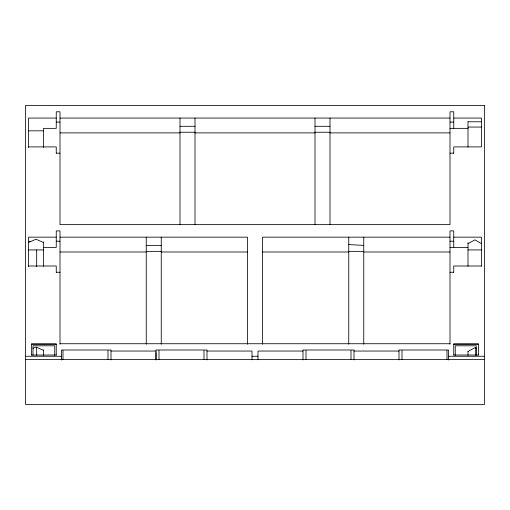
<?xml version="1.0" encoding="UTF-8"?>
<svg xmlns="http://www.w3.org/2000/svg" width="510" height="510" viewBox="0 0 510 510"><rect width="100%" height="100%" fill="white"/><g stroke="black" fill="none" stroke-linecap="round" stroke-linejoin="round"><path stroke-width="0.76" d="M155.996 352.518L155.964 359.805M468.001 243.659L474.918 239.859L481.497 243.659M468.001 351.479L474.918 347.68L476.251 348.445M28.503 242.518L36 239.222L43.503 242.518M32.997 348.362L36 347.042L43.503 350.338M56.253 118.065L28.503 118.065L28.503 147.505M60.002 118.065L449.998 118.065M453.747 118.065L481.497 118.065L481.497 146.899L453.747 146.899L453.747 153.236M468.001 121.769L481.497 121.769M56.253 122.088L60.002 122.088M449.998 122.088L453.747 122.088M179.998 126.301L194.998 126.301M315.001 126.301L330.002 126.301M468.001 127.066L481.497 127.066M449.998 128.361L468.001 128.361M28.503 130.828L43.503 130.828M179.998 132.249L194.998 132.249M315.001 132.249L330.002 132.249M60.002 132.887L179.998 132.887M194.998 132.887L315.001 132.887M330.002 132.887L449.998 132.887M28.503 146.899L56.253 146.899L56.253 153.236M56.253 153.166L60.002 153.166M449.998 153.166L453.747 153.166M56.253 237.163L28.503 237.163L28.503 266.577M60.002 237.163L247.503 237.163L247.503 344.237M449.998 237.163L262.497 237.163L262.497 344.237M453.747 237.163L481.497 237.163L481.497 266.296M56.253 241.192L60.002 241.192M449.998 241.192L453.747 241.192M28.503 241.555L30.689 241.555M146.249 245.399L161.249 245.399M43.503 247.458L56.253 247.458L56.253 230.896L60.002 230.896L60.002 344.237M449.998 247.458L468.001 247.458M28.503 249.932L43.503 249.932M468.001 249.932L481.497 249.932M146.249 251.347L161.249 251.347M348.751 251.347L363.751 251.347M60.002 251.991L146.249 251.991M161.249 251.991L247.503 251.991M262.497 251.991L348.751 251.991M363.751 251.991L449.998 251.991M28.503 266.003L56.253 266.003L56.253 272.334M481.497 266.003L453.747 266.003L453.747 272.334M56.253 272.27L60.002 272.27M449.998 272.27L453.747 272.27M60.002 343.734L449.998 343.734M31.499 344.556L56.253 344.556M453.747 344.556L478.501 344.556M111.001 351.046L156.003 351.046M207.003 351.046L251.997 351.046L251.997 359.831M302.997 351.046L258.003 351.046L258.003 359.831M353.997 351.046L398.998 351.046M31.499 355.017L56.253 355.017M453.747 355.017L478.501 355.017M25.5 356.267L61.5 356.267M251.997 356.267L258.003 356.267M448.5 356.267L484.5 356.267M25.5 359.473L484.5 359.473M348.751 244.577L363.751 245.399M478.501 355.087L478.501 343.734L453.747 343.734L453.747 355.087M476.251 355.1L476.251 345.805L455.251 345.805L455.251 355.362M475.811 347.482L475.811 355.381M468.001 121.667L468.001 147.058M468.001 242.709L468.001 266.296M468.001 351.333L468.001 355.381M453.747 128.361L453.747 111.792L449.998 111.792L449.998 224.629L60.002 224.629L60.002 111.792L56.253 111.792L56.253 128.361L43.503 128.361L43.503 147.505M453.747 247.458L453.747 230.896L449.998 230.896L449.998 344.237M448.5 360.047L448.5 350L398.998 350L398.998 359.939M447.002 350.472L447.002 359.473M402.001 350.472L402.001 359.473M363.751 237.163L363.751 344.237M353.997 359.939L353.997 350L302.997 350L302.997 359.939M351.001 350.472L351.001 359.473M348.751 237.163L348.751 344.237M330.002 118.065L330.002 224.68M315.001 118.065L315.001 224.68M306 350.472L306 359.473M207.003 359.939L207.003 350L156.003 350L156.003 359.939M204 350.472L204 359.473M194.998 118.065L194.998 224.68M179.998 118.065L179.998 224.68M161.249 237.163L161.249 344.237M158.999 350.472L158.999 359.473M146.249 237.163L146.249 344.237M111.001 359.939L111.001 350L61.5 350L61.5 360.047M107.999 350.472L107.999 359.473M62.998 350.472L62.998 359.473M56.253 355.087L56.253 343.734L31.499 343.734L31.499 355.087M54.748 355.362L54.748 345.805L32.997 345.805L32.997 355.228M43.503 241.918L43.503 266.296M43.503 349.854L43.503 355.527M36.682 249.932L36.682 266.577M36.682 347.444L36.682 355.374M484.5 105.525L25.5 105.525L25.5 404.475L484.5 404.475L484.5 105.525"/></g></svg>
